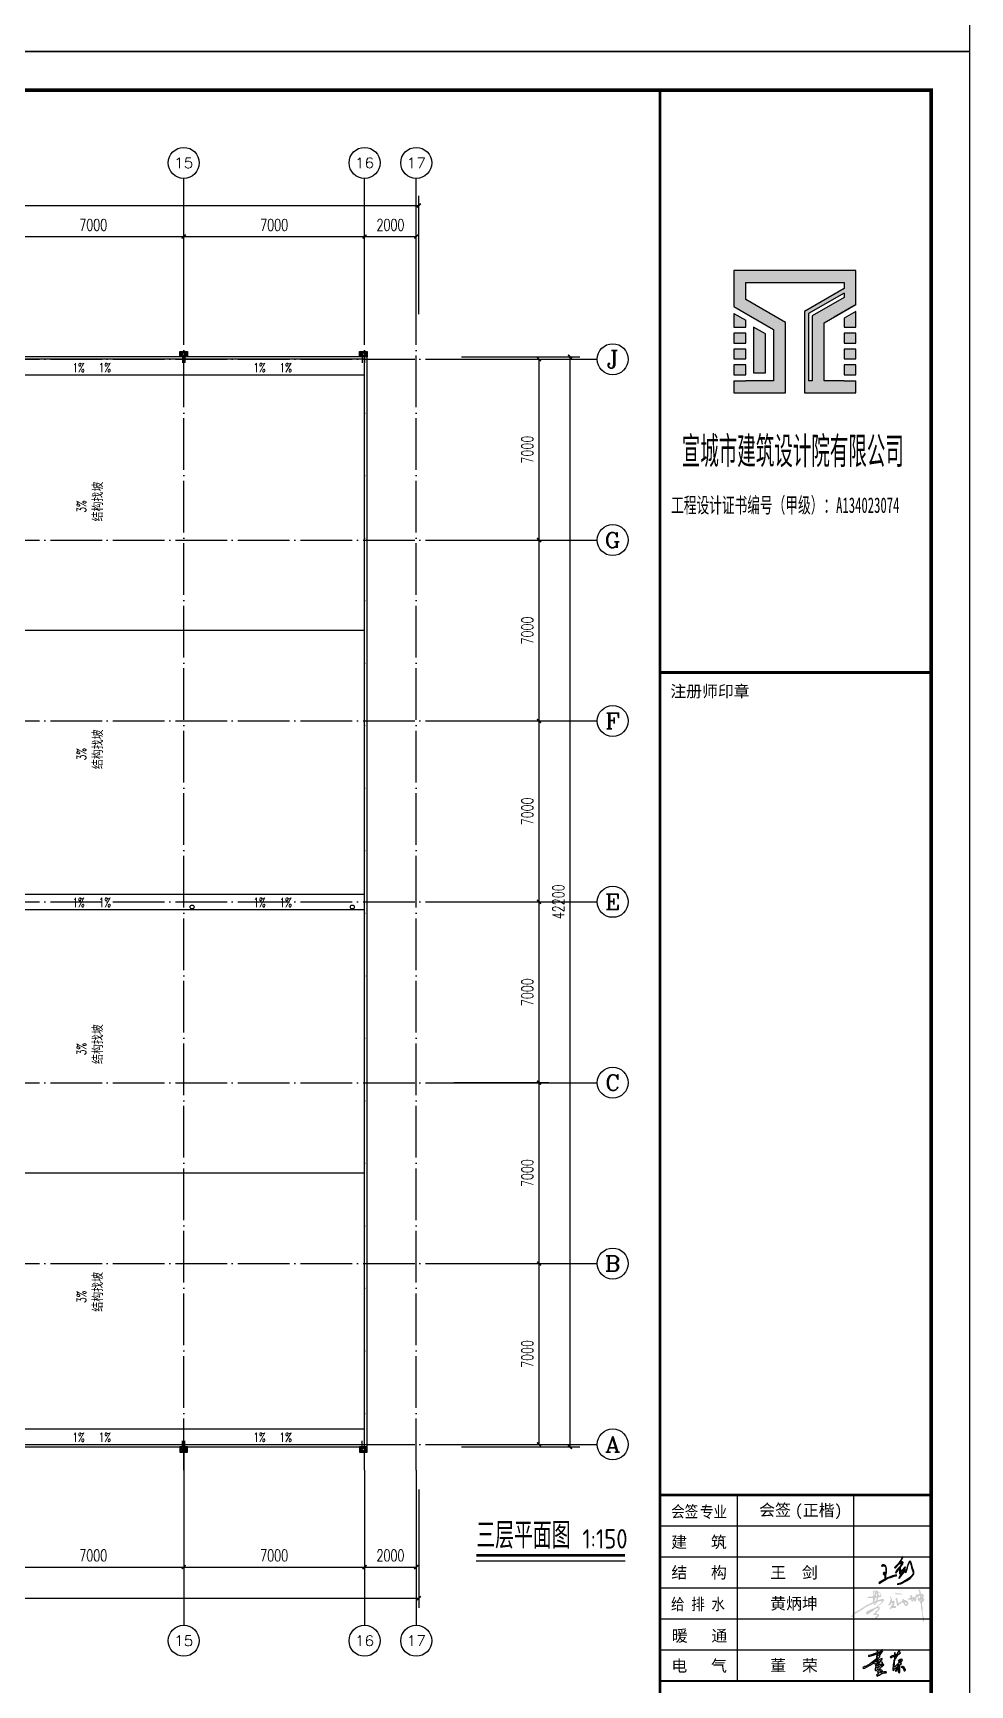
# Model space of a CAD drawing. Extents: x -4747 to 1060961, y -766984 to 396631.
# Drawn here: x 564015 to 600271, y -143740 to -79802 of the extents above; entities that cross this region are included whole.
import ezdxf
from ezdxf.enums import TextEntityAlignment as Align

# ---------------------------------------------------------------- set-up
doc = ezdxf.new("R2010")
doc.units = 0
doc.header["$LTSCALE"] = 1000
doc.header["$MEASUREMENT"] = 0
doc.linetypes.add('DOTE', pattern=[2.42, 2, -0.2, 0.02, -0.2])
doc.layers.get('0').update_dxf_attribs({"linetype": 'CONTINUOUS'})
doc.layers.get('DEFPOINTS').update_dxf_attribs({"linetype": 'CONTINUOUS'})
for name, color, linetype in [('AXIS', 3, 'CONTINUOUS'), ('AXIS_TEXT', 7, 'CONTINUOUS'), ('BZ_标准图框', 7, 'CONTINUOUS'), ('DIM_SYMB', 3, 'CONTINUOUS'), ('DOTE', 1, 'DOTE'), ('PUB_TEXT', 7, 'CONTINUOUS'), ('PUB_TITLE', 4, 'CONTINUOUS'), ('TK_图框线_', 45, 'CONTINUOUS'), ('屋面', 4, 'CONTINUOUS'), ('平面线条', 2, 'CONTINUOUS'), ('雨水管', 2, 'CONTINUOUS')]:
    doc.layers.add(name, color=color, linetype=linetype)
doc.styles.add('_TCH_AXIS', font='COMPLEX', dxfattribs={"bigfont": 'GBCBIG'})
doc.styles.add('_TCH_DIM', font='SIMPLEX', dxfattribs={"bigfont": 'GBCBIG'})
doc.styles.add('COMPLEX', font='complex_.ttf')
doc.styles.add('DIM_FONT', font='SIMPLEX', dxfattribs={"width": 0.7, "bigfont": 'GBCBIG'})
doc.styles.add('HT', font='simhei.ttf')
doc.styles.get("Standard").update_dxf_attribs({"font": 'gbenor.shx', "bigfont": 'gbcbig.shx'})
doc.dimstyles.new('DIMN150', dxfattribs={"dimscale": 1.5, "dimtxt": 300, "dimasz": 100, "dimexe": 250, "dimexo": 300, "dimgap": 150, "dimtad": 1, "dimdec": 0, "dimzin": 0, "dimtxsty": 'DIM_FONT', "dimblk": 'ARCHTICK', "dimcen": 0.09, "dimclrt": 7, "dimazin": 3, "dimtfac": 1, "dimtdec": 0, "dimtix": 1, "dimtmove": 0, "dimatfit": 3, "dimtolj": 1, "dimtzin": 0})

# ---------------------------------------------------------------- blocks, each defined once
blk = doc.blocks.new('A$C53222BD9')
at = {"layer": 'PUB_TEXT'}
for p, q in [((0, 200), (0, 0)), ((300, 200), (0, 200)), ((0, 0), (300, 0)), ((270, 170), (30, 170)), ((30, 170), (30, 30)), ((30, 170), (107, 125)), ((30, 30), (107, 75)), ((30, 30), (270, 30)), ((100, 100), (100, 440)), ((193, 125), (270, 170)), ((193, 75), (270, 30)), ((200, 100), (200, 440)), ((270, 30), (270, 170)), ((300, 0), (300, 200))]:
    blk.add_line(p, q, dxfattribs=at)
blk.add_circle((150, 100), 50, dxfattribs=at)
blk = doc.blocks.new('DR')
at = {"linetype": 'CONTINUOUS'}
h = blk.add_hatch(color=256, dxfattribs=at)
h.dxf.hatch_style = 1
h.paths.add_polyline_path([(1911116, -440635), (1911119, -440635), (1911120, -440634), (1911121, -440636), (1911116, -440641), (1911114, -440641)], flags=16)
h.paths.add_polyline_path([(1911234, -440611), (1911235, -440610), (1911235, -440608), (1911232, -440607), (1911226, -440611), (1911226, -440613), (1911216, -440628), (1911215, -440633), (1911218, -440635), (1911222, -440631)], flags=17)
h.paths.add_polyline_path([(1911260, -440603), (1911258, -440602), (1911252, -440607), (1911261, -440610), (1911271, -440626), (1911268, -440629), (1911272, -440632), (1911275, -440632), (1911279, -440627), (1911279, -440624), (1911271, -440610), (1911263, -440603)])
h.paths.add_polyline_path([(1911107, -440603), (1911109, -440603), (1911110, -440602), (1911111, -440604), (1911097, -440615), (1911097, -440609)], flags=16)
h.paths.add_polyline_path([(1911234, -440591), (1911236, -440590), (1911236, -440593), (1911233, -440596), (1911226, -440599)], flags=16)
h.paths.add_polyline_path([(1911110, -440585), (1911112, -440585), (1911112, -440590), (1911108, -440594), (1911098, -440600), (1911097, -440592), (1911100, -440589)], flags=16)
h.paths.add_polyline_path([(1911108, -440573), (1911110, -440573), (1911112, -440575), (1911112, -440578), (1911097, -440585), (1911097, -440580)], flags=16)
h.paths.add_polyline_path([(1911104, -440569), (1911105, -440568), (1911100, -440573), (1911094, -440575), (1911100, -440570)], flags=16)
h.paths.add_polyline_path([(1911211, -440556), (1911209, -440555), (1911205, -440565), (1911203, -440585), (1911201, -440591), (1911198, -440628), (1911202, -440630), (1911206, -440625), (1911207, -440619), (1911215, -440615), (1911236, -440600), (1911235, -440628), (1911234, -440627), (1911232, -440629), (1911232, -440636), (1911236, -440643), (1911240, -440644), (1911243, -440639), (1911244, -440593), (1911255, -440583), (1911252, -440579), (1911247, -440582), (1911244, -440581), (1911257, -440568), (1911260, -440560), (1911256, -440557), (1911246, -440559), (1911233, -440567), (1911236, -440568), (1911241, -440565), (1911252, -440563), (1911216, -440602), (1911207, -440607)])
h.paths.add_polyline_path([(1911220, -440530), (1911221, -440530), (1911218, -440539), (1911214, -440543), (1911214, -440534)], flags=16)
h.paths.add_polyline_path([(1911238, -440514), (1911239, -440514)], flags=16)
h.paths.add_polyline_path([(1911119, -440511), (1911120, -440511), (1911120, -440514), (1911107, -440531), (1911103, -440533), (1911101, -440536), (1911099, -440536), (1911102, -440519)], flags=16)
h.paths.add_polyline_path([(1911244, -440499), (1911242, -440498), (1911229, -440512), (1911230, -440515), (1911224, -440523), (1911216, -440527), (1911214, -440526), (1911214, -440516), (1911211, -440512), (1911209, -440515), (1911208, -440530), (1911187, -440537), (1911181, -440542), (1911183, -440545), (1911188, -440545), (1911194, -440540), (1911198, -440540), (1911207, -440536), (1911209, -440553), (1911211, -440555), (1911215, -440554), (1911230, -440527), (1911247, -440516), (1911246, -440513), (1911241, -440511)])
h.paths.add_polyline_path([(1911132, -440496), (1911131, -440495), (1911128, -440496), (1911124, -440504), (1911102, -440512), (1911101, -440501), (1911098, -440497), (1911095, -440499), (1911096, -440513), (1911094, -440516), (1911061, -440529), (1911042, -440532), (1911041, -440536), (1911044, -440539), (1911074, -440531), (1911094, -440522), (1911093, -440544), (1911095, -440547), (1911101, -440548), (1911080, -440565), (1911051, -440585), (1911021, -440603), (1911017, -440603), (1911006, -440610), (1911005, -440612), (1911009, -440616), (1911018, -440613), (1911047, -440596), (1911079, -440580), (1911082, -440585), (1911090, -440585), (1911090, -440590), (1911088, -440592), (1911087, -440597), (1911089, -440599), (1911089, -440605), (1911086, -440608), (1911086, -440613), (1911084, -440617), (1911085, -440627), (1911087, -440629), (1911092, -440629), (1911102, -440621), (1911108, -440619), (1911108, -440631), (1911100, -440636), (1911100, -440639), (1911104, -440643), (1911104, -440650), (1911093, -440660), (1911097, -440665), (1911106, -440660), (1911110, -440660), (1911128, -440648), (1911136, -440647), (1911143, -440644), (1911155, -440645), (1911158, -440642), (1911156, -440638), (1911141, -440637), (1911123, -440642), (1911130, -440635), (1911131, -440632), (1911127, -440628), (1911116, -440628), (1911116, -440617), (1911119, -440609), (1911139, -440593), (1911139, -440590), (1911135, -440588), (1911123, -440599), (1911121, -440598), (1911121, -440593), (1911129, -440585), (1911132, -440580), (1911132, -440577), (1911128, -440574), (1911121, -440575), (1911117, -440566), (1911124, -440562), (1911130, -440556), (1911129, -440552), (1911116, -440556), (1911093, -440568), (1911067, -440579), (1911094, -440560), (1911106, -440550), (1911115, -440540), (1911115, -440536), (1911113, -440534), (1911126, -440515), (1911129, -440508), (1911134, -440503)])
at = {"linetype": 'CONTINUOUS', "elevation": 12800663}
for points in [[(1911132, -440496), (1911131, -440495), (1911128, -440496), (1911124, -440504), (1911102, -440512), (1911101, -440501), (1911098, -440497), (1911095, -440499), (1911096, -440513), (1911094, -440516), (1911061, -440529), (1911042, -440532), (1911041, -440536), (1911044, -440539), (1911074, -440531), (1911094, -440522), (1911093, -440544), (1911095, -440547), (1911101, -440548), (1911080, -440565), (1911051, -440585), (1911021, -440603), (1911017, -440603), (1911006, -440610), (1911005, -440612), (1911009, -440616), (1911018, -440613), (1911047, -440596), (1911079, -440580), (1911082, -440585), (1911090, -440585), (1911090, -440590), (1911088, -440592), (1911087, -440597), (1911089, -440599), (1911089, -440605), (1911086, -440608), (1911086, -440613), (1911084, -440617), (1911085, -440627), (1911087, -440629), (1911092, -440629), (1911102, -440621), (1911108, -440619), (1911108, -440631), (1911100, -440636), (1911100, -440639), (1911104, -440643), (1911104, -440650), (1911093, -440660), (1911097, -440665), (1911106, -440660), (1911110, -440660), (1911128, -440648), (1911136, -440647), (1911143, -440644), (1911155, -440645), (1911158, -440642), (1911156, -440638), (1911141, -440637), (1911123, -440642), (1911130, -440635), (1911131, -440632), (1911127, -440628), (1911116, -440628), (1911116, -440617), (1911119, -440609), (1911139, -440593), (1911139, -440590), (1911135, -440588), (1911123, -440599), (1911121, -440598), (1911121, -440593), (1911129, -440585), (1911132, -440580), (1911132, -440577), (1911128, -440574), (1911121, -440575), (1911117, -440566), (1911124, -440562), (1911130, -440556), (1911129, -440552), (1911116, -440556), (1911093, -440568), (1911067, -440579), (1911094, -440560), (1911106, -440550), (1911115, -440540), (1911115, -440536), (1911113, -440534), (1911126, -440515), (1911129, -440508), (1911134, -440503), (1911132, -440496)], [(1911119, -440511), (1911120, -440511), (1911120, -440514), (1911107, -440531), (1911103, -440533), (1911101, -440536), (1911099, -440536), (1911102, -440519), (1911119, -440511)], [(1911244, -440499), (1911242, -440498), (1911229, -440512), (1911230, -440515), (1911224, -440523), (1911216, -440527), (1911214, -440526), (1911214, -440516), (1911211, -440512), (1911209, -440515), (1911208, -440530), (1911187, -440537), (1911181, -440542), (1911183, -440545), (1911188, -440545), (1911194, -440540), (1911198, -440540), (1911207, -440536), (1911209, -440553), (1911211, -440555), (1911215, -440554), (1911230, -440527), (1911247, -440516), (1911246, -440513), (1911241, -440511), (1911244, -440499)], [(1911220, -440530), (1911221, -440530), (1911218, -440539), (1911214, -440543), (1911214, -440534), (1911220, -440530)], [(1911238, -440514), (1911239, -440514), (1911238, -440514)], [(1911104, -440569), (1911105, -440568), (1911100, -440573), (1911094, -440575), (1911100, -440570), (1911104, -440569)], [(1911108, -440573), (1911110, -440573), (1911112, -440575), (1911112, -440578), (1911097, -440585), (1911097, -440580), (1911108, -440573)], [(1911110, -440585), (1911112, -440585), (1911112, -440590), (1911108, -440594), (1911098, -440600), (1911097, -440592), (1911100, -440589), (1911110, -440585)], [(1911107, -440603), (1911109, -440603), (1911110, -440602), (1911111, -440604), (1911097, -440615), (1911097, -440609), (1911107, -440603)], [(1911116, -440635), (1911119, -440635), (1911120, -440634), (1911121, -440636), (1911116, -440641), (1911114, -440641), (1911116, -440635)], [(1911211, -440556), (1911209, -440555), (1911205, -440565), (1911203, -440585), (1911201, -440591), (1911198, -440628), (1911202, -440630), (1911206, -440625), (1911207, -440619), (1911215, -440615), (1911236, -440600), (1911235, -440628), (1911234, -440627), (1911232, -440629), (1911232, -440636), (1911236, -440643), (1911240, -440644), (1911243, -440639), (1911244, -440593), (1911255, -440583), (1911252, -440579), (1911247, -440582), (1911244, -440581), (1911257, -440568), (1911260, -440560), (1911256, -440557), (1911246, -440559), (1911233, -440567), (1911236, -440568), (1911241, -440565), (1911252, -440563), (1911216, -440602), (1911207, -440607), (1911211, -440556)], [(1911234, -440611), (1911235, -440610), (1911235, -440608), (1911232, -440607), (1911226, -440611), (1911226, -440613), (1911216, -440628), (1911215, -440633), (1911218, -440635), (1911222, -440631), (1911234, -440611)], [(1911234, -440591), (1911236, -440590), (1911236, -440593), (1911233, -440596), (1911226, -440599), (1911234, -440591)], [(1911260, -440603), (1911258, -440602), (1911252, -440607), (1911261, -440610), (1911271, -440626), (1911268, -440629), (1911272, -440632), (1911275, -440632), (1911279, -440627), (1911279, -440624), (1911271, -440610), (1911263, -440603), (1911260, -440603)]]:
    blk.add_lwpolyline(points, dxfattribs=at)
blk = doc.blocks.new('WJ')
at = {"linetype": 'CONTINUOUS'}
h = blk.add_hatch(color=0, dxfattribs=at)
h.dxf.hatch_style = 1
h.paths.add_polyline_path([(170, 444), (169, 445), (166, 443), (169, 440), (169, 410), (167, 408), (164, 412), (160, 413), (156, 409), (157, 404), (160, 408), (163, 408), (165, 404), (161, 403), (159, 406), (158, 403), (161, 400), (165, 401), (164, 379), (139, 364), (134, 359), (137, 356), (145, 363), (163, 373), (164, 371), (170, 377), (186, 385), (195, 387), (212, 394), (224, 395), (224, 400), (204, 396), (167, 380), (169, 387), (169, 403), (174, 413), (174, 434)])
h.paths.add_polyline_path([(163, 451), (162, 452), (155, 452), (149, 449), (148, 447), (150, 443), (155, 448), (160, 448), (168, 444), (169, 446)])
h.paths.add_polyline_path([(300, 463), (299, 464), (297, 464), (296, 461), (300, 450), (302, 438), (308, 423), (311, 410), (310, 405), (299, 391), (290, 383), (257, 363), (246, 358), (228, 353), (236, 352), (247, 355), (279, 371), (295, 382), (308, 395), (315, 406), (314, 418), (307, 437)])
h.paths.add_polyline_path([(260, 495), (259, 496), (254, 491), (250, 482), (235, 459), (219, 444), (215, 439), (216, 436), (219, 436), (237, 455), (247, 461), (254, 463), (251, 455), (244, 444), (230, 430), (220, 413), (221, 411), (223, 411), (242, 435), (240, 425), (240, 406), (243, 404), (246, 407), (249, 419), (253, 419), (262, 428), (236, 385), (239, 382), (268, 420), (270, 421), (269, 414), (271, 412), (274, 415), (282, 436), (284, 447), (292, 467), (294, 469), (298, 464), (299, 467), (296, 472), (294, 472), (290, 468), (285, 458), (274, 423), (273, 426), (268, 425), (256, 411), (264, 423), (272, 440), (270, 442), (266, 439), (256, 426), (246, 421), (244, 411), (246, 441), (257, 458), (259, 464), (256, 467), (252, 467), (241, 462), (253, 480)])
at = {"color": 0, "linetype": 'CONTINUOUS', "elevation": 16083978}
for points in [[(170, 444), (169, 445), (166, 443), (169, 440), (169, 410), (167, 408), (164, 412), (160, 413), (156, 409), (157, 404), (160, 408), (163, 408), (165, 404), (161, 403), (159, 406), (158, 403), (161, 400), (165, 401), (164, 379), (139, 364), (134, 359), (137, 356), (145, 363), (163, 373), (164, 371), (170, 377), (186, 385), (195, 387), (212, 394), (224, 395), (224, 400), (204, 396), (167, 380), (169, 387), (169, 403), (174, 413), (174, 434), (170, 444)], [(163, 451), (162, 452), (155, 452), (149, 449), (148, 447), (150, 443), (155, 448), (160, 448), (168, 444), (169, 446), (163, 451)], [(260, 495), (259, 496), (254, 491), (250, 482), (235, 459), (219, 444), (215, 439), (216, 436), (219, 436), (237, 455), (247, 461), (254, 463), (251, 455), (244, 444), (230, 430), (220, 413), (221, 411), (223, 411), (242, 435), (240, 425), (240, 406), (243, 404), (246, 407), (249, 419), (253, 419), (262, 428), (236, 385), (239, 382), (268, 420), (270, 421), (269, 414), (271, 412), (274, 415), (282, 436), (284, 447), (292, 467), (294, 469), (298, 464), (299, 467), (296, 472), (294, 472), (290, 468), (285, 458), (274, 423), (273, 426), (268, 425), (256, 411), (264, 423), (272, 440), (270, 442), (266, 439), (256, 426), (246, 421), (244, 411), (246, 441), (257, 458), (259, 464), (256, 467), (252, 467), (241, 462), (253, 480), (260, 495)], [(300, 463), (299, 464), (297, 464), (296, 461), (300, 450), (302, 438), (308, 423), (311, 410), (310, 405), (299, 391), (290, 383), (257, 363), (246, 358), (228, 353), (236, 352), (247, 355), (279, 371), (295, 382), (308, 395), (315, 406), (314, 418), (307, 437), (300, 463)]]:
    blk.add_lwpolyline(points, dxfattribs=at)
blk = doc.blocks.new('A$C56AF2822')
at = {"linetype": 'CONTINUOUS', "xscale": 5, "yscale": 5, "zscale": 5}
blk.add_blockref('WJ', (-107, -2513), dxfattribs=at)
blk = doc.blocks.new('A$C7A596D73')
at = {"linetype": 'CONTINUOUS'}
h = blk.add_hatch(color=256, dxfattribs=at)
h.paths.add_polyline_path([(-528, 449), (-608, 419), (-653, 389), (-668, 389), (-718, 364), (-743, 339), (-848, 279), (-853, 269), (-998, 189), (-1088, 99), (-1093, 94), (-1088, 69), (-1073, 64), (-1043, 74), (-1038, 84), (-1048, 94), (-998, 144), (-788, 269), (-748, 304), (-603, 384), (-573, 389), (-508, 424), (-483, 429), (-493, 409), (-518, 389), (-508, 374), (-493, 369), (-423, 454), (-363, 474), (-293, 484), (-333, 419), (-453, 319), (-568, 269), (-583, 269), (-643, 229), (-663, 229), (-708, 184), (-708, 154), (-683, 134), (-633, 149), (-593, 189), (-548, 214), (-498, 264), (-403, 304), (-388, 289), (-398, 264), (-453, 219), (-493, 159), (-523, 144), (-518, 129), (-503, 119), (-453, 129), (-413, 109), (-453, 69), (-478, 59), (-478, 44), (-468, 34), (-438, 39), (-373, 104), (-373, 124), (-403, 149), (-418, 149), (-428, 159), (-458, 159), (-453, 174), (-368, 254), (-353, 279), (-358, 314), (-373, 329), (-403, 339), (-288, 439), (-263, 469), (-248, 509), (-263, 529), (-278, 529), (-288, 539), (-408, 494), (-408, 544), (-398, 569), (-368, 584), (-338, 584), (-318, 599), (-313, 644), (-333, 674), (-338, 669), (-328, 629), (-383, 614), (-398, 704), (-383, 704), (-348, 669), (-333, 674), (-368, 709), (-408, 729), (-408, 739), (-423, 754), (-453, 744), (-503, 749), (-518, 739), (-518, 724), (-533, 724), (-543, 714), (-523, 699), (-523, 614), (-533, 599), (-653, 589), (-668, 579), (-668, 564), (-653, 554), (-528, 559)])
h.paths.add_polyline_path([(-463, 569), (-438, 574), (-433, 564), (-453, 484), (-463, 469), (-493, 464), (-503, 464), (-488, 479), (-483, 519)], flags=16)
h.paths.add_polyline_path([(-488, 609), (-498, 669), (-498, 714), (-488, 729), (-463, 729), (-478, 684), (-473, 659)], flags=16)
h.paths.add_polyline_path([(-453, 609), (-448, 644), (-443, 684), (-433, 699), (-428, 614)], flags=16)
h.paths.add_polyline_path([(-23, 434), (-23, 414), (-38, 379), (-103, 284), (-88, 264), (-73, 269), (-43, 304), (57, 304), (72, 334), (47, 354), (-3, 349), (22, 399), (17, 429), (32, 474), (7, 489), (-23, 484), (-43, 469), (-43, 534), (-83, 599), (-103, 584), (-78, 559), (-78, 504), (-98, 444), (-113, 414), (-128, 404), (-133, 399), (-133, 384), (-103, 369), (-88, 379), (-58, 424)])
h.paths.add_polyline_path([(87, 369), (97, 359), (117, 359), (232, 464), (222, 444), (247, 419), (267, 419), (272, 389), (322, 349), (347, 354), (387, 404), (377, 429), (382, 444), (342, 489), (302, 504), (272, 504), (272, 524), (242, 539), (227, 524), (227, 489), (212, 474), (147, 444), (122, 414), (92, 554), (82, 564), (62, 559), (57, 554), (57, 509), (67, 489)])
h.paths.add_polyline_path([(292, 419), (302, 439), (297, 449), (312, 449), (342, 424), (347, 409), (337, 409), (322, 389)], flags=16)
h.paths.add_polyline_path([(187, 649), (197, 634), (207, 644), (207, 659), (197, 669), (147, 679), (92, 679), (57, 694), (47, 689), (42, 684), (42, 669), (62, 654)])
h.paths.add_polyline_path([(507, 579), (482, 579), (477, 629), (467, 639), (452, 639), (437, 609), (437, 559), (402, 564), (382, 539), (377, 534), (387, 504), (407, 519), (437, 524), (477, 464), (492, 464), (507, 479), (522, 519), (532, 479), (557, 464), (582, 504), (592, 574), (602, 594), (642, 574), (657, 609), (677, 629), (687, 549), (672, 544), (652, 569), (612, 549), (647, 484), (667, 469), (687, 489), (682, 509), (692, 509), (692, 469), (672, 459), (687, 429), (702, 424), (712, 284), (727, 239), (747, 64), (747, -31), (767, -51), (792, -31), (777, 29), (777, 74), (767, 89), (752, 179), (752, 289), (737, 364), (737, 449), (762, 459), (782, 484), (777, 499), (792, 514), (792, 544), (757, 559), (787, 619), (777, 639), (737, 664), (702, 674), (702, 704), (687, 739), (692, 749), (667, 779), (652, 774), (647, 749), (667, 704), (667, 669), (632, 639), (612, 659), (587, 649), (557, 579), (552, 524), (542, 584), (512, 594)])
h.paths.add_polyline_path([(497, 539), (487, 509), (477, 519), (477, 529)], flags=16)
h.paths.add_polyline_path([(717, 599), (717, 624), (737, 609), (727, 584)], flags=16)
h.paths.add_polyline_path([(722, 529), (737, 524), (727, 504), (722, 514)], flags=16)
blk = doc.blocks.new('_ARCHTICK')
at = {"color": 0, "linetype": 'BYBLOCK', "const_width": 0.4}
blk.add_lwpolyline([(-0.5, -0.5), (0.5, 0.5)], dxfattribs=at)
blk = doc.blocks.new('*D1041')
at = {"layer": 'AXIS', "color": 0}
for p, q in [((580295, -127428), (583970, -127428)), ((583595, -134428), (583595, -127428)), ((580295, -134428), (583970, -134428))]:
    blk.add_line(p, q, dxfattribs=at)
at = {"layer": 'DEFPOINTS', "color": 0}
for p in [(579845, -127428), (583595, -127428), (579845, -134428)]:
    blk.add_point(p, dxfattribs=at)
at = {"layer": 'AXIS', "color": 0, "xscale": 150, "yscale": 150, "zscale": 150}
for p, rotation in [((583595, -127428), 90), ((583595, -134428), 270)]:
    blk.add_blockref('_ARCHTICK', p, dxfattribs=dict(at, rotation=rotation))
at = {"layer": 'AXIS', "color": 7, "insert": (583145, -130928), "char_height": 450, "attachment_point": 5, "rotation": 90, "style": 'DIM_FONT'}
blk.add_mtext('\\A1;7000', dxfattribs=at)
blk = doc.blocks.new('*D1042')
at = {"layer": 'AXIS', "color": 0}
for p, q in [((580295, -120428), (583970, -120428)), ((583595, -127428), (583595, -120428)), ((580295, -127428), (583970, -127428))]:
    blk.add_line(p, q, dxfattribs=at)
at = {"layer": 'DEFPOINTS', "color": 0}
for p in [(579845, -120428), (583595, -120428), (579845, -127428)]:
    blk.add_point(p, dxfattribs=at)
at = {"layer": 'AXIS', "color": 0, "xscale": 150, "yscale": 150, "zscale": 150}
for p, rotation in [((583595, -120428), 90), ((583595, -127428), 270)]:
    blk.add_blockref('_ARCHTICK', p, dxfattribs=dict(at, rotation=rotation))
at = {"layer": 'AXIS', "color": 7, "insert": (583145, -123928), "char_height": 450, "attachment_point": 5, "rotation": 90, "style": 'DIM_FONT'}
blk.add_mtext('\\A1;7000', dxfattribs=at)
blk = doc.blocks.new('*D1043')
at = {"layer": 'AXIS', "color": 0}
for p, q in [((580295, -113428), (583970, -113428)), ((583595, -120428), (583595, -113428)), ((580295, -120428), (583970, -120428))]:
    blk.add_line(p, q, dxfattribs=at)
at = {"layer": 'DEFPOINTS', "color": 0}
for p in [(579845, -113428), (583595, -113428), (579845, -120428)]:
    blk.add_point(p, dxfattribs=at)
at = {"layer": 'AXIS', "color": 0, "xscale": 150, "yscale": 150, "zscale": 150}
for p, rotation in [((583595, -113428), 90), ((583595, -120428), 270)]:
    blk.add_blockref('_ARCHTICK', p, dxfattribs=dict(at, rotation=rotation))
at = {"layer": 'AXIS', "color": 7, "insert": (583145, -116928), "char_height": 450, "attachment_point": 5, "rotation": 90, "style": 'DIM_FONT'}
blk.add_mtext('\\A1;7000', dxfattribs=at)
blk = doc.blocks.new('*D1044')
at = {"layer": 'AXIS', "color": 0}
for p, q in [((580295, -106428), (583970, -106428)), ((583595, -113428), (583595, -106428)), ((580295, -113428), (583970, -113428))]:
    blk.add_line(p, q, dxfattribs=at)
at = {"layer": 'DEFPOINTS', "color": 0}
for p in [(579845, -106428), (583595, -106428), (579845, -113428)]:
    blk.add_point(p, dxfattribs=at)
at = {"layer": 'AXIS', "color": 0, "xscale": 150, "yscale": 150, "zscale": 150}
for p, rotation in [((583595, -106428), 90), ((583595, -113428), 270)]:
    blk.add_blockref('_ARCHTICK', p, dxfattribs=dict(at, rotation=rotation))
at = {"layer": 'AXIS', "color": 7, "insert": (583145, -109928), "char_height": 450, "attachment_point": 5, "rotation": 90, "style": 'DIM_FONT'}
blk.add_mtext('\\A1;7000', dxfattribs=at)
blk = doc.blocks.new('*D1045')
at = {"layer": 'AXIS', "color": 0}
for p, q in [((580295, -99428), (583970, -99428)), ((583595, -106428), (583595, -99428)), ((580295, -106428), (583970, -106428))]:
    blk.add_line(p, q, dxfattribs=at)
at = {"layer": 'DEFPOINTS', "color": 0}
for p in [(579845, -99428), (583595, -99428), (579845, -106428)]:
    blk.add_point(p, dxfattribs=at)
at = {"layer": 'AXIS', "color": 0, "xscale": 150, "yscale": 150, "zscale": 150}
for p, rotation in [((583595, -99428), 90), ((583595, -106428), 270)]:
    blk.add_blockref('_ARCHTICK', p, dxfattribs=dict(at, rotation=rotation))
at = {"layer": 'AXIS', "color": 7, "insert": (583145, -102928), "char_height": 450, "attachment_point": 5, "rotation": 90, "style": 'DIM_FONT'}
blk.add_mtext('\\A1;7000', dxfattribs=at)
blk = doc.blocks.new('*D1046')
at = {"layer": 'AXIS', "color": 0}
for p, q in [((580295, -92428), (583970, -92428)), ((583595, -99428), (583595, -92428)), ((580295, -99428), (583970, -99428))]:
    blk.add_line(p, q, dxfattribs=at)
at = {"layer": 'DEFPOINTS', "color": 0}
for p in [(579845, -92428), (583595, -92428), (579845, -99428)]:
    blk.add_point(p, dxfattribs=at)
at = {"layer": 'AXIS', "color": 0, "xscale": 150, "yscale": 150, "zscale": 150}
for p, rotation in [((583595, -92428), 90), ((583595, -99428), 270)]:
    blk.add_blockref('_ARCHTICK', p, dxfattribs=dict(at, rotation=rotation))
at = {"layer": 'AXIS', "color": 7, "insert": (583145, -95928), "char_height": 450, "attachment_point": 5, "rotation": 90, "style": 'DIM_FONT'}
blk.add_mtext('\\A1;7000', dxfattribs=at)
blk = doc.blocks.new('*D1047')
at = {"layer": 'AXIS', "color": 0}
for p, q in [((580595, -92328), (585170, -92328)), ((584795, -134528), (584795, -92328)), ((580595, -134528), (585170, -134528))]:
    blk.add_line(p, q, dxfattribs=at)
at = {"layer": 'DEFPOINTS', "color": 0}
for p in [(580145, -92328), (584795, -92328), (580145, -134528)]:
    blk.add_point(p, dxfattribs=at)
at = {"layer": 'AXIS', "color": 0, "xscale": 150, "yscale": 150, "zscale": 150}
for p, rotation in [((584795, -92328), 90), ((584795, -134528), 270)]:
    blk.add_blockref('_ARCHTICK', p, dxfattribs=dict(at, rotation=rotation))
at = {"layer": 'AXIS', "color": 7, "insert": (584345, -113428), "char_height": 450, "attachment_point": 5, "rotation": 90, "style": 'DIM_FONT'}
blk.add_mtext('\\A1;42200', dxfattribs=at)
blk = doc.blocks.new('*D1071')
at = {"layer": 'AXIS', "color": 0}
for p, q in [((562845, -90978), (562845, -87303)), ((569845, -90978), (569845, -87303)), ((562845, -87678), (569845, -87678))]:
    blk.add_line(p, q, dxfattribs=at)
at = {"layer": 'DEFPOINTS', "color": 0}
for p in [(569845, -87678), (562845, -91428), (569845, -91428)]:
    blk.add_point(p, dxfattribs=at)
at = {"layer": 'AXIS', "color": 0, "xscale": 150, "yscale": 150, "zscale": 150, "rotation": 180}
blk.add_blockref('_ARCHTICK', (562845, -87678), dxfattribs=at)
at = {"layer": 'AXIS', "color": 0, "xscale": 150, "yscale": 150, "zscale": 150}
blk.add_blockref('_ARCHTICK', (569845, -87678), dxfattribs=at)
at = {"layer": 'AXIS', "color": 7, "insert": (566345, -87228), "char_height": 450, "attachment_point": 5, "style": 'DIM_FONT'}
blk.add_mtext('\\A1;7000', dxfattribs=at)
blk = doc.blocks.new('*D1072')
at = {"layer": 'AXIS', "color": 0}
for p, q in [((569845, -90978), (569845, -87303)), ((576845, -90978), (576845, -87303)), ((569845, -87678), (576845, -87678))]:
    blk.add_line(p, q, dxfattribs=at)
at = {"layer": 'DEFPOINTS', "color": 0}
for p in [(576845, -87678), (569845, -91428), (576845, -91428)]:
    blk.add_point(p, dxfattribs=at)
at = {"layer": 'AXIS', "color": 0, "xscale": 150, "yscale": 150, "zscale": 150, "rotation": 180}
blk.add_blockref('_ARCHTICK', (569845, -87678), dxfattribs=at)
at = {"layer": 'AXIS', "color": 0, "xscale": 150, "yscale": 150, "zscale": 150}
blk.add_blockref('_ARCHTICK', (576845, -87678), dxfattribs=at)
at = {"layer": 'AXIS', "color": 7, "insert": (573345, -87228), "char_height": 450, "attachment_point": 5, "style": 'DIM_FONT'}
blk.add_mtext('\\A1;7000', dxfattribs=at)
blk = doc.blocks.new('*D1073')
at = {"layer": 'AXIS', "color": 0}
for p, q in [((576845, -90978), (576845, -87303)), ((578845, -90978), (578845, -87303)), ((576845, -87678), (578845, -87678))]:
    blk.add_line(p, q, dxfattribs=at)
at = {"layer": 'DEFPOINTS', "color": 0}
for p in [(578845, -87678), (576845, -91428), (578845, -91428)]:
    blk.add_point(p, dxfattribs=at)
at = {"layer": 'AXIS', "color": 0, "xscale": 150, "yscale": 150, "zscale": 150, "rotation": 180}
blk.add_blockref('_ARCHTICK', (576845, -87678), dxfattribs=at)
at = {"layer": 'AXIS', "color": 0, "xscale": 150, "yscale": 150, "zscale": 150}
blk.add_blockref('_ARCHTICK', (578845, -87678), dxfattribs=at)
at = {"layer": 'AXIS', "color": 7, "insert": (577845, -87228), "char_height": 450, "attachment_point": 5, "style": 'DIM_FONT'}
blk.add_mtext('\\A1;2000', dxfattribs=at)
blk = doc.blocks.new('*D1074')
at = {"layer": 'AXIS', "color": 0}
for p, q in [((478445, -90678), (478445, -86103)), ((578945, -90678), (578945, -86103)), ((478445, -86478), (578945, -86478))]:
    blk.add_line(p, q, dxfattribs=at)
at = {"layer": 'DEFPOINTS', "color": 0}
for p in [(578945, -86478), (478445, -91128), (578945, -91128)]:
    blk.add_point(p, dxfattribs=at)
at = {"layer": 'AXIS', "color": 0, "xscale": 150, "yscale": 150, "zscale": 150, "rotation": 180}
blk.add_blockref('_ARCHTICK', (478445, -86478), dxfattribs=at)
at = {"layer": 'AXIS', "color": 0, "xscale": 150, "yscale": 150, "zscale": 150}
blk.add_blockref('_ARCHTICK', (578945, -86478), dxfattribs=at)
at = {"layer": 'AXIS', "color": 7, "insert": (528695, -86028), "char_height": 450, "attachment_point": 5, "style": 'DIM_FONT'}
blk.add_mtext('\\A1;100500', dxfattribs=at)
blk = doc.blocks.new('*D1089')
at = {"layer": 'AXIS', "color": 0}
for p, q in [((562845, -135878), (562845, -139553)), ((569845, -135878), (569845, -139553)), ((562845, -139178), (569845, -139178))]:
    blk.add_line(p, q, dxfattribs=at)
at = {"layer": 'DEFPOINTS', "color": 0}
for p in [(562845, -135428), (569845, -135428), (569845, -139178)]:
    blk.add_point(p, dxfattribs=at)
at = {"layer": 'AXIS', "color": 0, "xscale": 150, "yscale": 150, "zscale": 150, "rotation": 180}
blk.add_blockref('_ARCHTICK', (562845, -139178), dxfattribs=at)
at = {"layer": 'AXIS', "color": 0, "xscale": 150, "yscale": 150, "zscale": 150}
blk.add_blockref('_ARCHTICK', (569845, -139178), dxfattribs=at)
at = {"layer": 'AXIS', "color": 7, "insert": (566345, -138728), "char_height": 450, "attachment_point": 5, "style": 'DIM_FONT'}
blk.add_mtext('\\A1;7000', dxfattribs=at)
blk = doc.blocks.new('*D1090')
at = {"layer": 'AXIS', "color": 0}
for p, q in [((569845, -135878), (569845, -139553)), ((576845, -135878), (576845, -139553)), ((569845, -139178), (576845, -139178))]:
    blk.add_line(p, q, dxfattribs=at)
at = {"layer": 'DEFPOINTS', "color": 0}
for p in [(569845, -135428), (576845, -135428), (576845, -139178)]:
    blk.add_point(p, dxfattribs=at)
at = {"layer": 'AXIS', "color": 0, "xscale": 150, "yscale": 150, "zscale": 150, "rotation": 180}
blk.add_blockref('_ARCHTICK', (569845, -139178), dxfattribs=at)
at = {"layer": 'AXIS', "color": 0, "xscale": 150, "yscale": 150, "zscale": 150}
blk.add_blockref('_ARCHTICK', (576845, -139178), dxfattribs=at)
at = {"layer": 'AXIS', "color": 7, "insert": (573345, -138728), "char_height": 450, "attachment_point": 5, "style": 'DIM_FONT'}
blk.add_mtext('\\A1;7000', dxfattribs=at)
blk = doc.blocks.new('*D1091')
at = {"layer": 'AXIS', "color": 0}
for p, q in [((576845, -135878), (576845, -139553)), ((578845, -135878), (578845, -139553)), ((576845, -139178), (578845, -139178))]:
    blk.add_line(p, q, dxfattribs=at)
at = {"layer": 'DEFPOINTS', "color": 0}
for p in [(576845, -135428), (578845, -135428), (578845, -139178)]:
    blk.add_point(p, dxfattribs=at)
at = {"layer": 'AXIS', "color": 0, "xscale": 150, "yscale": 150, "zscale": 150, "rotation": 180}
blk.add_blockref('_ARCHTICK', (576845, -139178), dxfattribs=at)
at = {"layer": 'AXIS', "color": 0, "xscale": 150, "yscale": 150, "zscale": 150}
blk.add_blockref('_ARCHTICK', (578845, -139178), dxfattribs=at)
at = {"layer": 'AXIS', "color": 7, "insert": (577845, -138728), "char_height": 450, "attachment_point": 5, "style": 'DIM_FONT'}
blk.add_mtext('\\A1;2000', dxfattribs=at)
blk = doc.blocks.new('*D1092')
at = {"layer": 'AXIS', "color": 0}
for p, q in [((478445, -136178), (478445, -140753)), ((578945, -136178), (578945, -140753)), ((478445, -140378), (578945, -140378))]:
    blk.add_line(p, q, dxfattribs=at)
at = {"layer": 'DEFPOINTS', "color": 0}
for p in [(478445, -135728), (578945, -135728), (578945, -140378)]:
    blk.add_point(p, dxfattribs=at)
at = {"layer": 'AXIS', "color": 0, "xscale": 150, "yscale": 150, "zscale": 150, "rotation": 180}
blk.add_blockref('_ARCHTICK', (478445, -140378), dxfattribs=at)
at = {"layer": 'AXIS', "color": 0, "xscale": 150, "yscale": 150, "zscale": 150}
blk.add_blockref('_ARCHTICK', (578945, -140378), dxfattribs=at)
at = {"layer": 'AXIS', "color": 7, "insert": (528695, -139928), "char_height": 450, "attachment_point": 5, "style": 'DIM_FONT'}
blk.add_mtext('\\A1;100500', dxfattribs=at)
blk = doc.blocks.new('_AXISO')
blk.add_circle((0, 0), 0.5)
at = {"layer": 'AXIS_TEXT', "style": 'COMPLEX', "width": 1.041667}
blk.add_attdef('A', text='', height=0.56, dxfattribs=at).set_placement((-0.25, -0.28), (0.25, -0.28), align=Align.FIT)

msp = doc.modelspace()

# ---------------------------------------------------------------- hatches: boundary and pattern name
h = msp.add_hatch(color=1)
h.paths.add_polyline_path([(595859.7, -88996.4), (591132.9, -88996.4), (591132.9, -90385.2), (592668.9, -91272), (592668.9, -93262.4), (591593.7, -93262.4), (591132.9, -93262.4), (591132.9, -93723.2), (593129.7, -93723.2), (593129.7, -91006), (591593.7, -90119.2), (591593.7, -89457.2), (595398.9, -89457.2), (595398.9, -89687.6), (593862.9, -90574.4), (593862.9, -93723.2), (595859.7, -93723.2), (595859.7, -93262.4), (595398.9, -93262.4), (594630.9, -93262.4), (594630.9, -91017.8), (595859.7, -90308.4)])
h.paths.add_polyline_path([(595398.9, -90042.4), (594170.1, -90751.8), (594170.1, -93262.4), (594016.5, -93262.4), (594016.5, -90663.1), (595398.9, -89865)], flags=16)
h = msp.add_hatch(color=1)
h.paths.add_polyline_path([(595859.7, -90574.4), (595398.9, -90840.5), (595398.9, -91188.8), (595859.7, -91188.8)])
h.paths.add_polyline_path([(595398.9, -91419.2), (595398.9, -91803.2), (595859.7, -91803.2), (595859.7, -91419.2)])
h.paths.add_polyline_path([(595398.9, -92033.6), (595398.9, -92417.6), (595859.7, -92417.6), (595859.7, -92033.6)])
h.paths.add_polyline_path([(595859.7, -93032), (595859.7, -92648), (595398.9, -92648), (595398.9, -93032)])
h.paths.add_polyline_path([(592361.7, -91449.4), (591900.9, -91183.3), (591900.9, -92955.2), (592361.7, -92955.2)])
h.paths.add_polyline_path([(591132.9, -90651.2), (591132.9, -91188.8), (591593.7, -91188.8), (591593.7, -90917.3)])
h.paths.add_polyline_path([(591132.9, -91419.2), (591132.9, -91803.2), (591593.7, -91803.2), (591593.7, -91419.2)])
h.paths.add_polyline_path([(591593.7, -92417.6), (591593.7, -92033.6), (591132.9, -92033.6), (591132.9, -92417.6)])
h.paths.add_polyline_path([(591593.7, -92648), (591132.9, -92648), (591132.9, -93032), (591593.7, -93032)])

# ---------------------------------------------------------------- linework, layer by layer
for points in [[(594630.9, -93262.4), (594630.9, -91017.8), (595859.7, -90308.4), (595859.7, -88996.4), (591132.9, -88996.4), (591132.9, -90385.2), (592668.9, -91272), (592668.9, -93262.4), (591593.7, -93262.4)], [(591132.9, -93262.4), (591132.9, -93723.2), (593129.7, -93723.2), (593129.7, -91006), (591593.7, -90119.2), (591593.7, -89457.2), (595398.9, -89457.2), (595398.9, -89687.6), (593862.9, -90574.4), (593862.9, -93723.2), (595859.7, -93723.2), (595859.7, -93262.4)], [(595398.9, -89865), (594016.5, -90663.1), (594016.5, -93262.4)], [(595398.9, -90042.4), (594170.1, -90751.8), (594170.1, -93262.4)], [(595398.9, -89865), (595398.9, -90042.4)], [(591132.9, -90651.2), (591132.9, -91188.8), (591593.7, -91188.8), (591593.7, -90917.3)], [(591132.9, -90651.2), (591593.7, -90917.3)], [(595859.7, -90308.4), (595004.8, -90801.9)], [(595398.9, -90840.5), (595398.9, -91188.8), (595859.7, -91188.8), (595859.7, -90574.4)], [(595859.7, -90574.4), (595398.9, -90840.5)], [(591132.9, -93262.4), (591593.7, -93262.4)], [(594170.1, -93262.4), (594016.5, -93262.4)], [(595398.9, -93262.4), (594630.9, -93262.4)], [(595398.9, -93262.4), (595859.7, -93262.4)]]:
    msp.add_lwpolyline(points)
for points in [[(591132.9, -91419.2), (591132.9, -91803.2), (591593.7, -91803.2), (591593.7, -91419.2)], [(592361.7, -91449.4), (591900.9, -91183.3), (591900.9, -92955.2), (592361.7, -92955.2)], [(595398.9, -91419.2), (595398.9, -91803.2), (595859.7, -91803.2), (595859.7, -91419.2)], [(591132.9, -92033.6), (591132.9, -92417.6), (591593.7, -92417.6), (591593.7, -92033.6)], [(595398.9, -92033.6), (595398.9, -92417.6), (595859.7, -92417.6), (595859.7, -92033.6)], [(591132.9, -92648), (591132.9, -93032), (591593.7, -93032), (591593.7, -92648)], [(595398.9, -92648), (595398.9, -93032), (595859.7, -93032), (595859.7, -92648)]]:
    msp.add_lwpolyline(points, close=True)
at = {"layer": 'AXIS'}
for p, q in [((569844.9, -91428.4), (569844.9, -85428.4)), ((576844.9, -91428.4), (576844.9, -85428.4)), ((578844.9, -91428.4), (578844.9, -85428.4)), ((579844.9, -92428.4), (585844.9, -92428.4)), ((579844.9, -99428.4), (585844.9, -99428.4)), ((579844.9, -106428.4), (585844.9, -106428.4)), ((579844.9, -113428.4), (585844.9, -113428.4)), ((579844.9, -120428.4), (585844.9, -120428.4)), ((579844.9, -127428.4), (585844.9, -127428.4)), ((579844.9, -134428.4), (585844.9, -134428.4)), ((569844.9, -135428.4), (569844.9, -141428.4)), ((576844.9, -135428.4), (576844.9, -141428.4)), ((578844.9, -135428.4), (578844.9, -141428.4))]:
    msp.add_line(p, q, dxfattribs=at)
at = {"layer": 'BZ_标准图框'}
for points, const_width in [([(588270.8, -205164.3), (588270.8, -82014.3)], 105), ([(588270.8, -104551.6), (598770.8, -104551.6)], 105), ([(588270.8, -136389.3), (598770.8, -136389.3)], 105), ([(591270.8, -136389.3), (591270.8, -143589.3)], 52.5), ([(595770.8, -136389.3), (595770.8, -143589.3)], 52.5), ([(598770.8, -137589.3), (588270.8, -137589.3)], 52.5), ([(598770.8, -138789.3), (588270.8, -138789.3)], 52.5), ([(598770.8, -139989.3), (588270.8, -139989.3)], 52.5), ([(598770.8, -141189.3), (588270.8, -141189.3)], 52.5), ([(598770.8, -142389.3), (588270.8, -142389.3)], 52.5), ([(598770.8, -143589.3), (588270.8, -143589.3)], 75)]:
    msp.add_lwpolyline(points, dxfattribs=dict(at, const_width=const_width))
at = {"layer": 'DIM_SYMB', "linetype": 'BYBLOCK'}
for points in [[(565415.1, -92754, 0, 0, 0), (564592.5, -92754, 96, 0, 0), (564232.5, -92754, 0, 0, 0)], [(567088.8, -92754, 0, 0, 0), (567911.5, -92754, 96, 0, 0), (568271.5, -92754, 0, 0, 0)], [(572415.1, -92754, 0, 0, 0), (571592.5, -92754, 96, 0, 0), (571232.5, -92754, 0, 0, 0)], [(574088.8, -92754, 0, 0, 0), (574911.5, -92754, 96, 0, 0), (575271.5, -92754, 0, 0, 0)], [(566192, -100649, 0, 0, 0), (566192, -95980.1, 96, 0, 0), (566192, -95620.1, 0, 0, 0)], [(566192, -105207.9, 0, 0, 0), (566192, -109876.8, 96, 0, 0), (566192, -110236.8, 0, 0, 0)], [(565415.1, -113454, 0, 0, 0), (564592.5, -113454, 96, 0, 0), (564232.5, -113454, 0, 0, 0)], [(567088.8, -113454, 0, 0, 0), (567911.5, -113454, 96, 0, 0), (568271.5, -113454, 0, 0, 0)], [(572415.1, -113454, 0, 0, 0), (571592.5, -113454, 96, 0, 0), (571232.5, -113454, 0, 0, 0)], [(574088.8, -113454, 0, 0, 0), (574911.5, -113454, 96, 0, 0), (575271.5, -113454, 0, 0, 0)], [(566192, -121649, 0, 0, 0), (566192, -116980.1, 96, 0, 0), (566192, -116620.1, 0, 0, 0)], [(566192, -126207.9, 0, 0, 0), (566192, -130876.8, 96, 0, 0), (566192, -131236.8, 0, 0, 0)], [(565415.1, -134154, 0, 0, 0), (564592.5, -134154, 96, 0, 0), (564232.5, -134154, 0, 0, 0)], [(567088.8, -134154, 0, 0, 0), (567911.5, -134154, 96, 0, 0), (568271.5, -134154, 0, 0, 0)], [(572415.1, -134154, 0, 0, 0), (571592.5, -134154, 96, 0, 0), (571232.5, -134154, 0, 0, 0)], [(574088.8, -134154, 0, 0, 0), (574911.5, -134154, 96, 0, 0), (575271.5, -134154, 0, 0, 0)]]:
    msp.add_lwpolyline(points, format="xyseb", dxfattribs=at)
at = {"layer": 'DIM_SYMB', "const_width": 105}
msp.add_lwpolyline([(581167.6, -138724.6), (586922, -138724.6)], dxfattribs=at)
at = {"layer": 'DIM_SYMB'}
msp.add_lwpolyline([(581167.6, -138934.6), (586922, -138934.6)], dxfattribs=at)
at = {"layer": 'DOTE'}
for p, q in [((569844.9, -135428.4), (569844.9, -91428.4)), ((576844.9, -135428.4), (576844.9, -91428.4)), ((578844.9, -135428.4), (578844.9, -91428.4)), ((475144.9, -92428.4), (579844.9, -92428.4)), ((475144.9, -99428.4), (579844.9, -99428.4)), ((475144.9, -106428.4), (579844.9, -106428.4)), ((475144.9, -113428.4), (579844.9, -113428.4)), ((475144.9, -120428.4), (579844.9, -120428.4)), ((475144.9, -127428.4), (579844.9, -127428.4)), ((475144.9, -134428.4), (579844.9, -134428.4))]:
    msp.add_line(p, q, dxfattribs=at)
at = {"layer": 'PUB_TITLE'}
for points in [[(421920.8, -80514.3), (600270.8, -80514.3), (600270.8, 45635.7), (421920.8, 45635.7)], [(421920.8, -206664.3), (600270.8, -206664.3), (600270.8, -80514.3), (421920.8, -80514.3)]]:
    msp.add_lwpolyline(points, close=True, dxfattribs=at)
at = {"layer": 'PUB_TITLE', "const_width": 150}
msp.add_lwpolyline([(425670.8, -205164.3), (598770.8, -205164.3), (598770.8, -82014.3), (425670.8, -82014.3)], close=True, dxfattribs=at)
at = {"layer": '屋面'}
for points in [[(527744.9, -134528.4), (576944.9, -134528.4), (576944.9, -92328.4), (527744.9, -92328.4)], [(563094.9, -134428.4), (576844.9, -134428.4), (576844.9, -92428.4), (527744.9, -92428.4)], [(527844.9, -93028.4), (576844.9, -93028.4)], [(576844.9, -102928.4), (527844.9, -102928.4)], [(527844.9, -113128.4), (576844.9, -113128.4)], [(527844.9, -113728.4), (576844.9, -113728.4)], [(576844.9, -123928.4), (527844.9, -123928.4)], [(562944.9, -133828.4), (576844.9, -133828.4)]]:
    msp.add_lwpolyline(points, dxfattribs=at)
at = {"layer": '平面线条'}
msp.add_lwpolyline([(569844.9, -134528.4), (569844.9, -137528.4)], dxfattribs=at)
at = {"layer": '雨水管'}
for centre in [(569844.9, -92253.4), (576794.9, -92253.4), (570169.9, -113628.4), (576369.9, -113628.4), (569844.9, -134603.4), (576794.9, -134603.4)]:
    msp.add_circle(centre, 75, dxfattribs=at)

# ---------------------------------------------------------------- block references
for name, p, xscale, yscale, zscale in [('A$C56AF2822', (595902.9, -138713.3, -120629835), 1.5, 1.5, 1.5), ('A$C7A596D73', (597314.2, -141212.3), 1.5, 1.5, 1.5), ('DR', (-10869901.9, 2500594.1, -76803978), 6, 6, 6)]:
    msp.add_blockref(name, p, dxfattribs=dict(xscale=xscale, yscale=yscale, zscale=zscale))
at = {"layer": 'AXIS'}
ref = msp.add_blockref('_AXISO', (569844.9, -84828.4), dxfattribs=dict(at, xscale=1200, yscale=1200, zscale=1200))
ref.add_attrib('A', '15', dxfattribs={"layer": 'AXIS_TEXT', "height": 394.42, "style": '_TCH_AXIS', "width": 1.361643}).set_placement((569474.1, -85025.7), (570215.7, -85025.7), align=Align.FIT)
ref = msp.add_blockref('_AXISO', (576844.9, -84828.4), dxfattribs=dict(at, xscale=1200, yscale=1200, zscale=1200))
ref.add_attrib('A', '16', dxfattribs={"layer": 'AXIS_TEXT', "height": 394.42, "style": '_TCH_AXIS', "width": 1.361643}).set_placement((576474.1, -85025.7), (577215.7, -85025.7), align=Align.FIT)
ref = msp.add_blockref('_AXISO', (578844.9, -84828.4), dxfattribs=dict(at, xscale=1200, yscale=1200, zscale=1200))
ref.add_attrib('A', '17', dxfattribs={"layer": 'AXIS_TEXT', "height": 394.42, "style": '_TCH_AXIS', "width": 1.361643}).set_placement((578474.1, -85025.7), (579215.7, -85025.7), align=Align.FIT)
ref = msp.add_blockref('_AXISO', (586444.9, -92428.4), dxfattribs=dict(at, xscale=1200, yscale=1200, zscale=1200))
ref.add_attrib('A', 'J', dxfattribs={"layer": 'AXIS_TEXT', "height": 685.8, "style": '_TCH_AXIS', "width": 1.350514}).set_placement((586202.4, -92771.3), (586687.5, -92771.3), align=Align.FIT)
ref = msp.add_blockref('_AXISO', (586444.9, -99428.4), dxfattribs=dict(at, xscale=1200, yscale=1200, zscale=1200))
ref.add_attrib('A', 'G', dxfattribs={"layer": 'AXIS_TEXT', "height": 586.9, "style": '_TCH_AXIS', "width": 1.194718}).set_placement((586144.4, -99721.9), (586745.4, -99721.9), align=Align.FIT)
ref = msp.add_blockref('_AXISO', (586444.9, -106428.4), dxfattribs=dict(at, xscale=1200, yscale=1200, zscale=1200))
ref.add_attrib('A', 'F', dxfattribs={"layer": 'AXIS_TEXT', "height": 612, "style": '_TCH_AXIS', "width": 1.233989}).set_placement((586157.2, -106734.4), (586732.6, -106734.4), align=Align.FIT)
ref = msp.add_blockref('_AXISO', (586444.9, -113428.4), dxfattribs=dict(at, xscale=1200, yscale=1200, zscale=1200))
ref.add_attrib('A', 'E', dxfattribs={"layer": 'AXIS_TEXT', "height": 597.8, "style": '_TCH_AXIS', "width": 1.295432}).set_placement((586149.9, -113727.4), (586739.9, -113727.4), align=Align.FIT)
ref = msp.add_blockref('_AXISO', (586444.9, -120428.4), dxfattribs=dict(at, xscale=1200, yscale=1200, zscale=1200))
ref.add_attrib('A', 'C', dxfattribs={"layer": 'AXIS_TEXT', "height": 613.3, "style": '_TCH_AXIS', "width": 1.310234}).set_placement((586157.9, -120735.1), (586731.9, -120735.1), align=Align.FIT)
ref = msp.add_blockref('_AXISO', (586444.9, -127428.4), dxfattribs=dict(at, xscale=1200, yscale=1200, zscale=1200))
ref.add_attrib('A', 'B', dxfattribs={"layer": 'AXIS_TEXT', "height": 584, "style": '_TCH_AXIS', "width": 1.27706}).set_placement((586143, -127720.5), (586746.8, -127720.5), align=Align.FIT)
ref = msp.add_blockref('_AXISO', (586444.9, -134428.4), dxfattribs=dict(at, xscale=1200, yscale=1200, zscale=1200))
ref.add_attrib('A', 'A', dxfattribs={"layer": 'AXIS_TEXT', "height": 612, "style": '_TCH_AXIS', "width": 1.096879}).set_placement((586157.2, -134734.4), (586732.6, -134734.4), align=Align.FIT)
ref = msp.add_blockref('_AXISO', (569844.9, -142028.4), dxfattribs=dict(at, xscale=1200, yscale=1200, zscale=1200))
ref.add_attrib('A', '15', dxfattribs={"layer": 'AXIS_TEXT', "height": 394.42, "style": '_TCH_AXIS', "width": 1.361643}).set_placement((569474.1, -142225.7), (570215.7, -142225.7), align=Align.FIT)
ref = msp.add_blockref('_AXISO', (576844.9, -142028.4), dxfattribs=dict(at, xscale=1200, yscale=1200, zscale=1200))
ref.add_attrib('A', '16', dxfattribs={"layer": 'AXIS_TEXT', "height": 394.42, "style": '_TCH_AXIS', "width": 1.361643}).set_placement((576474.1, -142225.7), (577215.7, -142225.7), align=Align.FIT)
ref = msp.add_blockref('_AXISO', (578844.9, -142028.4), dxfattribs=dict(at, xscale=1200, yscale=1200, zscale=1200))
ref.add_attrib('A', '17', dxfattribs={"layer": 'AXIS_TEXT', "height": 394.42, "style": '_TCH_AXIS', "width": 1.361643}).set_placement((578474.1, -142225.7), (579215.7, -142225.7), align=Align.FIT)
at = {"layer": '雨水管', "xscale": -1, "rotation": 180}
for p in [(569694.9, -92128.4), (576644.9, -92128.4)]:
    msp.add_blockref('A$C53222BD9', p, dxfattribs=at)
at = {"layer": '雨水管'}
for p in [(569694.9, -134728.4), (576644.9, -134728.4)]:
    msp.add_blockref('A$C53222BD9', p, dxfattribs=at)

# ---------------------------------------------------------------- texts
at = {"layer": 'BZ_标准图框', "style": 'HT', "width": 0.5}
msp.add_text('宣城市建筑设计院有限公司', height=1050, dxfattribs=at).set_placement((593416, -96492.3), align=Align.CENTER)
at = {"layer": 'BZ_标准图框', "style": 'HT'}
for s, height, width, p in [('工程设计证书编号（甲级）：A134023074', 600, 0.6, (588708, -98374.5)), ('会签', 450, 0.85, (588711.6, -137251.4)), ('专业', 450, 0.85, (589825.8, -137264.3)), ('给 排 水', 450, 0.85, (588704.8, -140837.5))]:
    msp.add_text(s, height=height, dxfattribs=dict(at, width=width)).set_placement(p)
for s, p in [('注册师印章', (588674.5, -105503.8)), ('会签', (592114.7, -137190.3)), ('(正楷)', (593495.9, -137204.3)), ('建   筑', (588711.7, -138433.2)), ('结   构', (588718.6, -139611)), ('暖   通', (588732.1, -142061.3)), ('电   气', (588717.4, -143223.1))]:
    msp.add_text(s, height=450, dxfattribs=at).set_placement(p)
at = {"layer": 'PUB_TEXT', "linetype": 'BYBLOCK', "style": '_TCH_DIM', "width": 0.705882}
for p in [(565541.1, -92932.5), (566554.8, -92932.5), (572541.1, -92932.5), (573554.8, -92932.5), (565541.1, -113632.5), (566554.8, -113632.5), (572541.1, -113632.5), (573554.8, -113632.5), (565541.1, -134332.5), (566554.8, -134332.5), (572541.1, -134332.5), (573554.8, -134332.5)]:
    msp.add_text('1%%%', height=357, dxfattribs=at).set_placement(p)
at = {"layer": 'PUB_TEXT', "linetype": 'BYBLOCK', "style": '_TCH_DIM'}
for p in [(566723.1, -98706.4), (566723.1, -108294.3), (566723.1, -119706.4), (566723.1, -129294.3)]:
    msp.add_text('结构找坡', height=405.11, rotation=90, dxfattribs=at).set_placement(p)
at = {"layer": 'PUB_TEXT', "linetype": 'BYBLOCK', "style": '_TCH_DIM', "width": 0.705882}
for p in [(566066, -98362.5), (566066, -107950.4), (566066, -119362.5), (566066, -128950.4)]:
    msp.add_text('3%%%', height=357, rotation=90, dxfattribs=at).set_placement(p)
at = {"layer": 'PUB_TEXT'}
for s, height, p in [('三层平面图', 1012.77, (581167.6, -138458.8)), ('1:150', 750, (585271.5, -138458.8))]:
    msp.add_text(s, height=height, dxfattribs=at).set_placement(p)
at = {"layer": 'TK_图框线_', "style": 'HT'}
for s, p in [('王  剑', (592542.1, -139613.5)), ('黄炳坤', (592542.1, -140813.5)), ('董  荣', (592542.1, -143213.5))]:
    msp.add_text(s, height=450, dxfattribs=at).set_placement(p)

# ---------------------------------------------------------------- dimensions: what is measured, and where the dimension line sits
at = {"layer": 'AXIS'}
for p1, p2, distance, picture, middle in [((478444.9, -91128.4), (578944.9, -91128.4), 4650, '*D1074', (528694.9, -86028.4)), ((562844.9, -91428.4), (569844.9, -91428.4), 3750, '*D1071', (566344.9, -87228.4)), ((569844.9, -91428.4), (576844.9, -91428.4), 3750, '*D1072', (573344.9, -87228.4)), ((576844.9, -91428.4), (578844.9, -91428.4), 3750, '*D1073', (577844.9, -87228.4)), ((579844.9, -99428.4), (579844.9, -92428.4), -3750, '*D1046', (583144.9, -95928.4)), ((580144.9, -134528.4), (580144.9, -92328.4), -4650, '*D1047', (584344.9, -113428.4)), ((579844.9, -106428.4), (579844.9, -99428.4), -3750, '*D1045', (583144.9, -102928.4)), ((579844.9, -113428.4), (579844.9, -106428.4), -3750, '*D1044', (583144.9, -109928.4)), ((579844.9, -120428.4), (579844.9, -113428.4), -3750, '*D1043', (583144.9, -116928.4)), ((579844.9, -127428.4), (579844.9, -120428.4), -3750, '*D1042', (583144.9, -123928.4)), ((579844.9, -134428.4), (579844.9, -127428.4), -3750, '*D1041', (583144.9, -130928.4)), ((562844.9, -135428.4), (569844.9, -135428.4), -3750, '*D1089', (566344.9, -138728.4)), ((569844.9, -135428.4), (576844.9, -135428.4), -3750, '*D1090', (573344.9, -138728.4)), ((576844.9, -135428.4), (578844.9, -135428.4), -3750, '*D1091', (577844.9, -138728.4)), ((478444.9, -135728.4), (578944.9, -135728.4), -4650, '*D1092', (528694.9, -139928.4))]:
    dim = msp.add_aligned_dim(p1=p1, p2=p2, distance=distance, dimstyle='DIMN150', dxfattribs=at)
    dim.commit()
    dim.dimension.update_dxf_attribs({"geometry": picture, "text_midpoint": middle})

doc.saveas('drawing.dxf')
